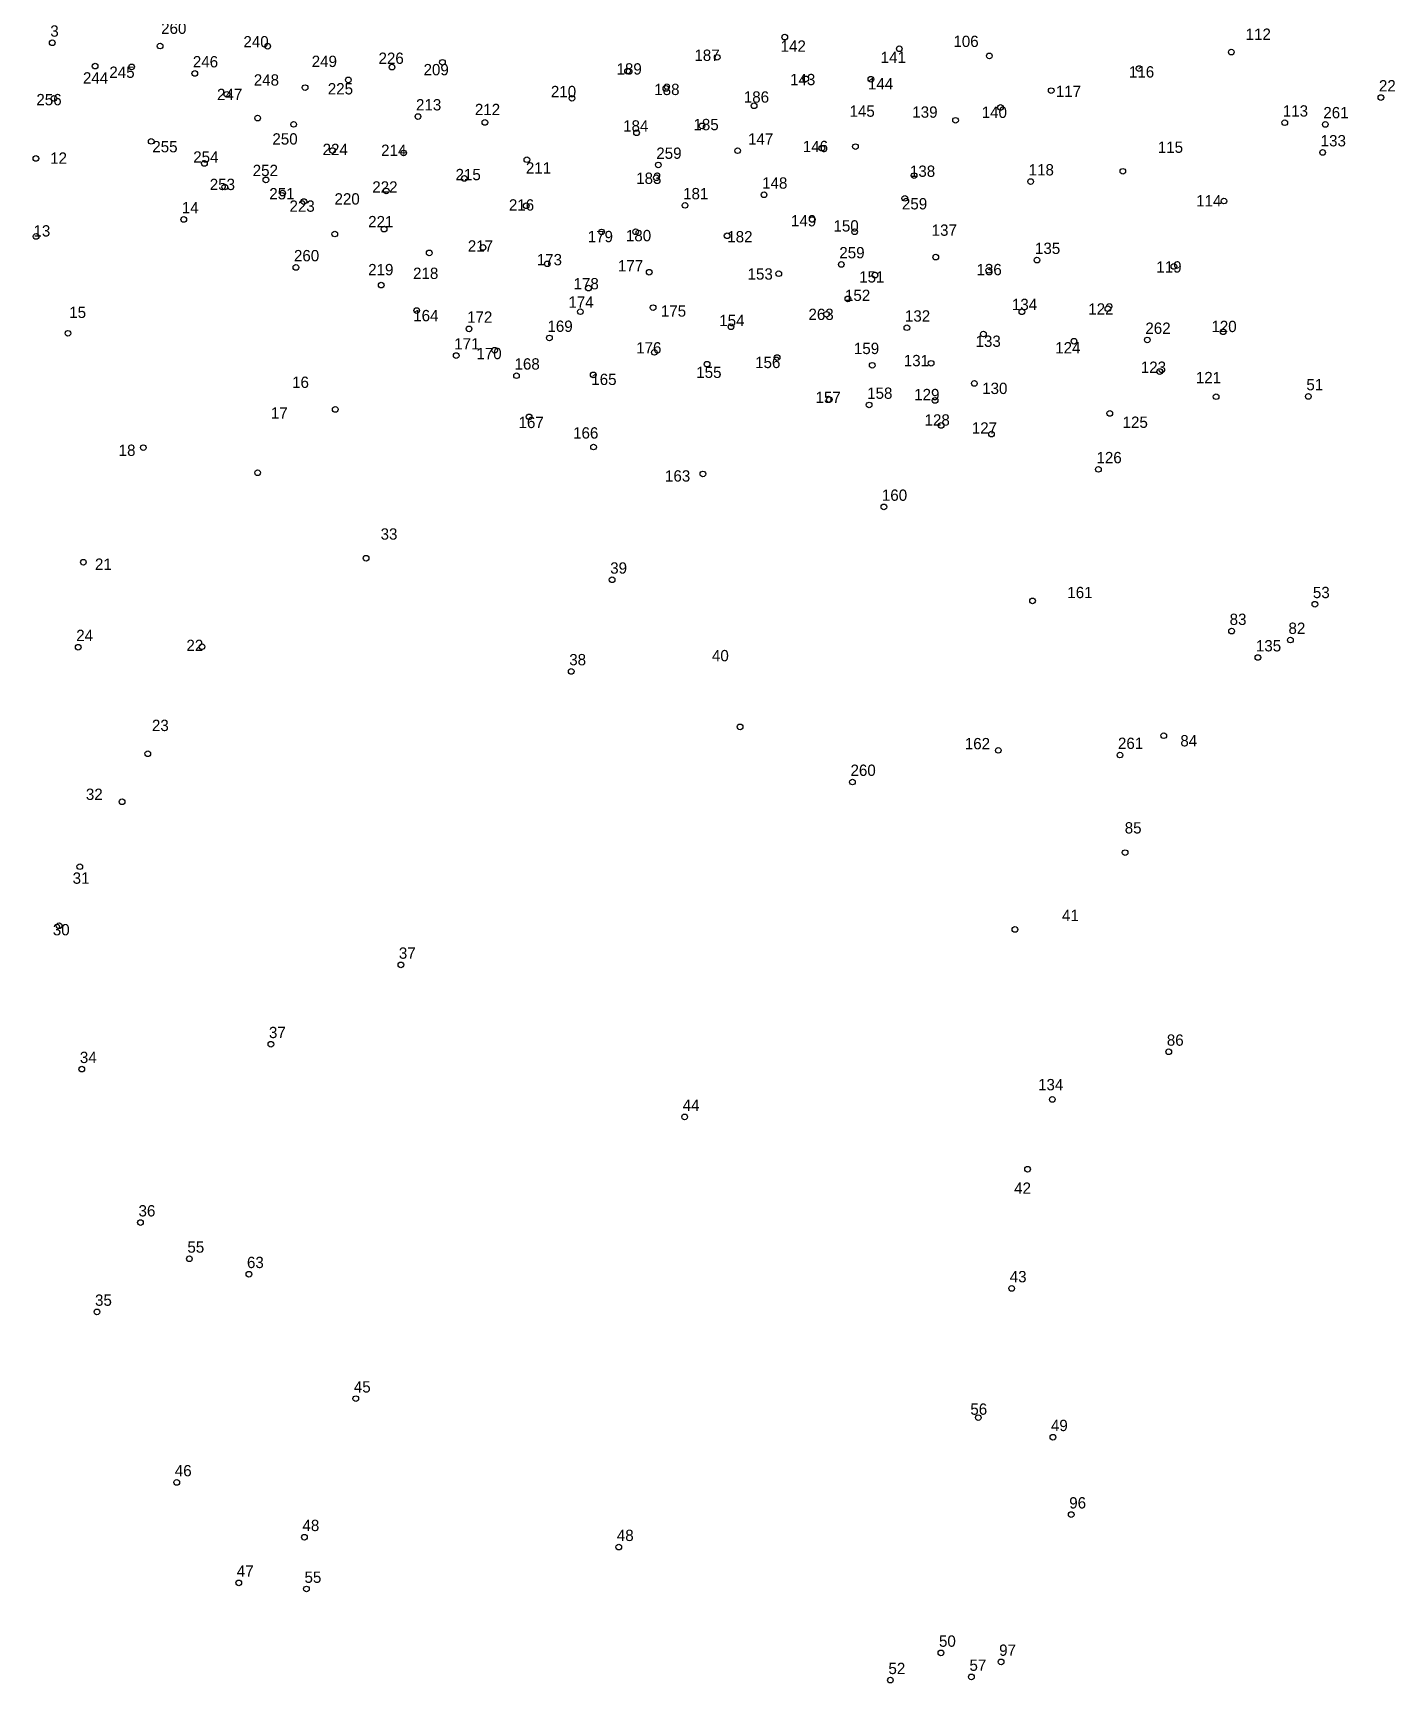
# Model space of a CAD drawing. Extents: x 176571 to 180224, y 250857 to 253450.
# Drawn here: x 179398 to 179879, y 250857 to 251440 of the extents above; entities that cross this region are included whole.
import ezdxf
from ezdxf.enums import TextEntityAlignment as Align

# ---------------------------------------------------------------- set-up
doc = ezdxf.new("R2010")
doc.units = 0
doc.layers.add('1603', color=240, linetype='Continuous')
doc.layers.add('A_POINTS', color=252, linetype='Continuous')
doc.styles.add('HEBTXT', font='hebtxt.shx')

# ---------------------------------------------------------------- blocks, each defined once
blk = doc.blocks.new('1603')
at = {"layer": 'A_POINTS'}
blk.add_circle((0, 0), 0.25, dxfattribs=at)
at = {"style": 'HEBTXT'}
blk.add_attdef('PARCEL_NUM', text='', height=2, dxfattribs=at).set_placement((0, 1), align=Align.CENTER)
at = {"style": 'HEBTXT', "flags": 1}
blk.add_attdef('LOT_NUM', text='', height=2, dxfattribs=at).set_placement((0, -2.5), align=Align.CENTER)

msp = doc.modelspace()

# ---------------------------------------------------------------- block references
at = {"layer": '1603'}
ref = msp.add_blockref('1603', (179404.79, 251436.68), dxfattribs=dict(at, xscale=4, yscale=4, zscale=4))
ref.add_attrib('PARCEL_NUM', '3', (179404.1, 251438.84), dxfattribs={"layer": '0', "height": 4, "style": 'HEBTXT'})
ref = msp.add_blockref('1603', (179442.89, 251435.54), dxfattribs=dict(at, xscale=4, yscale=4, zscale=4))
ref.add_attrib('PARCEL_NUM', '260', (179443.26, 251439.82), dxfattribs={"layer": '0', "height": 4, "style": 'HEBTXT'})
ref = msp.add_blockref('1603', (179821.44, 251433.4), dxfattribs=dict(at, xscale=4, yscale=4, zscale=4))
ref.add_attrib('PARCEL_NUM', '112', (179826.49, 251437.72), dxfattribs={"layer": '0', "height": 4, "style": 'HEBTXT'})
ref = msp.add_blockref('1603', (179480.93, 251435.48), dxfattribs=dict(at, xscale=4, yscale=4, zscale=4))
ref.add_attrib('PARCEL_NUM', '240', (179472.34, 251435.06), dxfattribs={"layer": '0', "height": 4, "style": 'HEBTXT'})
ref = msp.add_blockref('1603', (179663.63, 251438.69), dxfattribs=dict(at, xscale=4, yscale=4, zscale=4))
ref.add_attrib('PARCEL_NUM', '142', (179662.17, 251433.52), dxfattribs={"layer": '0', "height": 4, "style": 'HEBTXT'})
ref = msp.add_blockref('1603', (179704.12, 251434.56), dxfattribs=dict(at, xscale=4, yscale=4, zscale=4))
ref.add_attrib('PARCEL_NUM', '141', (179697.53, 251429.52), dxfattribs={"layer": '0', "height": 4, "style": 'HEBTXT'})
ref = msp.add_blockref('1603', (179735.94, 251432.04), dxfattribs=dict(at, xscale=4, yscale=4, zscale=4))
ref.add_attrib('PARCEL_NUM', '106', (179723.22, 251435.19), dxfattribs={"layer": '0', "height": 4, "style": 'HEBTXT'})
ref = msp.add_blockref('1603', (179419.95, 251428.44), dxfattribs=dict(at, xscale=4, yscale=4, zscale=4))
ref.add_attrib('PARCEL_NUM', '244', (179415.64, 251422.27), dxfattribs={"layer": '0', "height": 4, "style": 'HEBTXT'})
ref = msp.add_blockref('1603', (179432.84, 251428.16), dxfattribs=dict(at, xscale=4, yscale=4, zscale=4))
ref.add_attrib('PARCEL_NUM', '245', (179424.97, 251424.28), dxfattribs={"layer": '0', "height": 4, "style": 'HEBTXT'})
ref = msp.add_blockref('1603', (179455.16, 251425.83), dxfattribs=dict(at, xscale=4, yscale=4, zscale=4))
ref.add_attrib('PARCEL_NUM', '246', (179454.47, 251427.99), dxfattribs={"layer": '0', "height": 4, "style": 'HEBTXT'})
ref = msp.add_blockref('1603', (179494.13, 251420.83), dxfattribs=dict(at, xscale=4, yscale=4, zscale=4))
ref.add_attrib('PARCEL_NUM', '249', (179496.48, 251428.12), dxfattribs={"layer": '0', "height": 4, "style": 'HEBTXT'})
ref = msp.add_blockref('1603', (179524.85, 251428.08), dxfattribs=dict(at, xscale=4, yscale=4, zscale=4))
ref.add_attrib('PARCEL_NUM', '226', (179520.08, 251429.22), dxfattribs={"layer": '0', "height": 4, "style": 'HEBTXT'})
ref = msp.add_blockref('1603', (179542.68, 251429.78), dxfattribs=dict(at, xscale=4, yscale=4, zscale=4))
ref.add_attrib('PARCEL_NUM', '209', (179535.99, 251425.19), dxfattribs={"layer": '0', "height": 4, "style": 'HEBTXT'})
ref = msp.add_blockref('1603', (179608.07, 251426.68), dxfattribs=dict(at, xscale=4, yscale=4, zscale=4))
ref.add_attrib('PARCEL_NUM', '189', (179604.18, 251425.45), dxfattribs={"layer": '0', "height": 4, "style": 'HEBTXT'})
ref = msp.add_blockref('1603', (179639.77, 251431.55), dxfattribs=dict(at, xscale=4, yscale=4, zscale=4))
ref.add_attrib('PARCEL_NUM', '187', (179631.7, 251430.28), dxfattribs={"layer": '0', "height": 4, "style": 'HEBTXT'})
ref = msp.add_blockref('1603', (179477.37, 251410.06), dxfattribs=dict(at, xscale=4, yscale=4, zscale=4))
ref.add_attrib('PARCEL_NUM', '248', (179476, 251421.54), dxfattribs={"layer": '0', "height": 4, "style": 'HEBTXT'})
ref = msp.add_blockref('1603', (179509.42, 251423.55), dxfattribs=dict(at, xscale=4, yscale=4, zscale=4))
ref.add_attrib('PARCEL_NUM', '225', (179502.15, 251418.43), dxfattribs={"layer": '0', "height": 4, "style": 'HEBTXT'})
ref = msp.add_blockref('1603', (179671.07, 251423.93), dxfattribs=dict(at, xscale=4, yscale=4, zscale=4))
ref.add_attrib('PARCEL_NUM', '143', (179665.51, 251421.69), dxfattribs={"layer": '0', "height": 4, "style": 'HEBTXT'})
ref = msp.add_blockref('1603', (179694.07, 251423.82), dxfattribs=dict(at, xscale=4, yscale=4, zscale=4))
ref.add_attrib('PARCEL_NUM', '144', (179693.03, 251420.19), dxfattribs={"layer": '0', "height": 4, "style": 'HEBTXT'})
ref = msp.add_blockref('1603', (179788.86, 251427.56), dxfattribs=dict(at, xscale=4, yscale=4, zscale=4))
ref.add_attrib('PARCEL_NUM', '116', (179785.26, 251424.4), dxfattribs={"layer": '0', "height": 4, "style": 'HEBTXT'})
ref = msp.add_blockref('1603', (179874.28, 251417.32), dxfattribs=dict(at, xscale=4, yscale=4, zscale=4))
ref.add_attrib('PARCEL_NUM', '22', (179873.59, 251419.48), dxfattribs={"layer": '0', "height": 4, "style": 'HEBTXT'})
ref = msp.add_blockref('1603', (179405.39, 251417.04), dxfattribs=dict(at, xscale=4, yscale=4, zscale=4))
ref.add_attrib('PARCEL_NUM', '256', (179399.18, 251414.59), dxfattribs={"layer": '0', "height": 4, "style": 'HEBTXT'})
ref = msp.add_blockref('1603', (179466.5, 251418.47), dxfattribs=dict(at, xscale=4, yscale=4, zscale=4))
ref.add_attrib('PARCEL_NUM', '247', (179463.01, 251416.42), dxfattribs={"layer": '0', "height": 4, "style": 'HEBTXT'})
ref = msp.add_blockref('1603', (179588.45, 251417.05), dxfattribs=dict(at, xscale=4, yscale=4, zscale=4))
ref.add_attrib('PARCEL_NUM', '210', (179580.99, 251417.45), dxfattribs={"layer": '0', "height": 4, "style": 'HEBTXT'})
ref = msp.add_blockref('1603', (179621.64, 251420.54), dxfattribs=dict(at, xscale=4, yscale=4, zscale=4))
ref.add_attrib('PARCEL_NUM', '188', (179617.53, 251418.2), dxfattribs={"layer": '0', "height": 4, "style": 'HEBTXT'})
ref = msp.add_blockref('1603', (179652.79, 251414.4), dxfattribs=dict(at, xscale=4, yscale=4, zscale=4))
ref.add_attrib('PARCEL_NUM', '186', (179649.16, 251415.52), dxfattribs={"layer": '0', "height": 4, "style": 'HEBTXT'})
ref = msp.add_blockref('1603', (179757.79, 251419.76), dxfattribs=dict(at, xscale=4, yscale=4, zscale=4))
ref.add_attrib('PARCEL_NUM', '117', (179759.44, 251417.54), dxfattribs={"layer": '0', "height": 4, "style": 'HEBTXT'})
ref = msp.add_blockref('1603', (179534.03, 251410.61), dxfattribs=dict(at, xscale=4, yscale=4, zscale=4))
ref.add_attrib('PARCEL_NUM', '213', (179533.33, 251412.77), dxfattribs={"layer": '0', "height": 4, "style": 'HEBTXT'})
ref = msp.add_blockref('1603', (179557.67, 251408.53), dxfattribs=dict(at, xscale=4, yscale=4, zscale=4))
ref.add_attrib('PARCEL_NUM', '212', (179554.14, 251411.11), dxfattribs={"layer": '0', "height": 4, "style": 'HEBTXT'})
ref = msp.add_blockref('1603', (179688.63, 251399.98), dxfattribs=dict(at, xscale=4, yscale=4, zscale=4))
ref.add_attrib('PARCEL_NUM', '145', (179686.52, 251410.52), dxfattribs={"layer": '0', "height": 4, "style": 'HEBTXT'})
ref = msp.add_blockref('1603', (179723.99, 251409.27), dxfattribs=dict(at, xscale=4, yscale=4, zscale=4))
ref.add_attrib('PARCEL_NUM', '139', (179708.71, 251410.19), dxfattribs={"layer": '0', "height": 4, "style": 'HEBTXT'})
ref = msp.add_blockref('1603', (179739.85, 251413.81), dxfattribs=dict(at, xscale=4, yscale=4, zscale=4))
ref.add_attrib('PARCEL_NUM', '140', (179733.23, 251410.12), dxfattribs={"layer": '0', "height": 4, "style": 'HEBTXT'})
ref = msp.add_blockref('1603', (179840.31, 251408.43), dxfattribs=dict(at, xscale=4, yscale=4, zscale=4))
ref.add_attrib('PARCEL_NUM', '113', (179839.62, 251410.59), dxfattribs={"layer": '0', "height": 4, "style": 'HEBTXT'})
ref = msp.add_blockref('1603', (179854.64, 251407.83), dxfattribs=dict(at, xscale=4, yscale=4, zscale=4))
ref.add_attrib('PARCEL_NUM', '261', (179853.95, 251409.99), dxfattribs={"layer": '0', "height": 4, "style": 'HEBTXT'})
ref = msp.add_blockref('1603', (179490.09, 251407.85), dxfattribs=dict(at, xscale=4, yscale=4, zscale=4))
ref.add_attrib('PARCEL_NUM', '250', (179482.58, 251400.7), dxfattribs={"layer": '0', "height": 4, "style": 'HEBTXT'})
ref = msp.add_blockref('1603', (179611.28, 251404.85), dxfattribs=dict(at, xscale=4, yscale=4, zscale=4))
ref.add_attrib('PARCEL_NUM', '184', (179606.51, 251405.28), dxfattribs={"layer": '0', "height": 4, "style": 'HEBTXT'})
ref = msp.add_blockref('1603', (179634.4, 251407.29), dxfattribs=dict(at, xscale=4, yscale=4, zscale=4))
ref.add_attrib('PARCEL_NUM', '185', (179631.37, 251405.78), dxfattribs={"layer": '0', "height": 4, "style": 'HEBTXT'})
ref = msp.add_blockref('1603', (179439.75, 251401.83), dxfattribs=dict(at, xscale=4, yscale=4, zscale=4))
ref.add_attrib('PARCEL_NUM', '255', (179440.15, 251397.96), dxfattribs={"layer": '0', "height": 4, "style": 'HEBTXT'})
ref = msp.add_blockref('1603', (179503.81, 251398.59), dxfattribs=dict(at, xscale=4, yscale=4, zscale=4))
ref.add_attrib('PARCEL_NUM', '224', (179500.33, 251396.99), dxfattribs={"layer": '0', "height": 4, "style": 'HEBTXT'})
ref = msp.add_blockref('1603', (179528.96, 251397.73), dxfattribs=dict(at, xscale=4, yscale=4, zscale=4))
ref.add_attrib('PARCEL_NUM', '214', (179520.99, 251396.68), dxfattribs={"layer": '0', "height": 4, "style": 'HEBTXT'})
ref = msp.add_blockref('1603', (179618.94, 251393.49), dxfattribs=dict(at, xscale=4, yscale=4, zscale=4))
ref.add_attrib('PARCEL_NUM', '259', (179618.24, 251395.65), dxfattribs={"layer": '0', "height": 4, "style": 'HEBTXT'})
ref = msp.add_blockref('1603', (179646.99, 251398.53), dxfattribs=dict(at, xscale=4, yscale=4, zscale=4))
ref.add_attrib('PARCEL_NUM', '147', (179650.66, 251400.69), dxfattribs={"layer": '0', "height": 4, "style": 'HEBTXT'})
ref = msp.add_blockref('1603', (179676.76, 251399.43), dxfattribs=dict(at, xscale=4, yscale=4, zscale=4))
ref.add_attrib('PARCEL_NUM', '146', (179670.01, 251398.02), dxfattribs={"layer": '0', "height": 4, "style": 'HEBTXT'})
ref = msp.add_blockref('1603', (179783.1, 251391.24), dxfattribs=dict(at, xscale=4, yscale=4, zscale=4))
ref.add_attrib('PARCEL_NUM', '115', (179795.46, 251397.77), dxfattribs={"layer": '0', "height": 4, "style": 'HEBTXT'})
ref = msp.add_blockref('1603', (179853.7, 251397.9), dxfattribs=dict(at, xscale=4, yscale=4, zscale=4))
ref.add_attrib('PARCEL_NUM', '133', (179853.01, 251400.06), dxfattribs={"layer": '0', "height": 4, "style": 'HEBTXT'})
ref = msp.add_blockref('1603', (179398.99, 251395.79), dxfattribs=dict(at, xscale=4, yscale=4, zscale=4))
ref.add_attrib('PARCEL_NUM', '12', (179404.04, 251393.91), dxfattribs={"layer": '0', "height": 4, "style": 'HEBTXT'})
ref = msp.add_blockref('1603', (179458.56, 251394.04), dxfattribs=dict(at, xscale=4, yscale=4, zscale=4))
ref.add_attrib('PARCEL_NUM', '254', (179454.6, 251394.31), dxfattribs={"layer": '0', "height": 4, "style": 'HEBTXT'})
ref = msp.add_blockref('1603', (179572.51, 251395.35), dxfattribs=dict(at, xscale=4, yscale=4, zscale=4))
ref.add_attrib('PARCEL_NUM', '211', (179572.15, 251390.44), dxfattribs={"layer": '0', "height": 4, "style": 'HEBTXT'})
ref = msp.add_blockref('1603', (179750.52, 251387.62), dxfattribs=dict(at, xscale=4, yscale=4, zscale=4))
ref.add_attrib('PARCEL_NUM', '118', (179749.82, 251389.78), dxfattribs={"layer": '0', "height": 4, "style": 'HEBTXT'})
ref = msp.add_blockref('1603', (179465.76, 251385.7), dxfattribs=dict(at, xscale=4, yscale=4, zscale=4))
ref.add_attrib('PARCEL_NUM', '253', (179460.45, 251384.62), dxfattribs={"layer": '0', "height": 4, "style": 'HEBTXT'})
ref = msp.add_blockref('1603', (179480.29, 251388.21), dxfattribs=dict(at, xscale=4, yscale=4, zscale=4))
ref.add_attrib('PARCEL_NUM', '252', (179475.63, 251389.56), dxfattribs={"layer": '0', "height": 4, "style": 'HEBTXT'})
ref = msp.add_blockref('1603', (179550.42, 251388.72), dxfattribs=dict(at, xscale=4, yscale=4, zscale=4))
ref.add_attrib('PARCEL_NUM', '215', (179547.3, 251388.11), dxfattribs={"layer": '0', "height": 4, "style": 'HEBTXT'})
ref = msp.add_blockref('1603', (179618.27, 251388.97), dxfattribs=dict(at, xscale=4, yscale=4, zscale=4))
ref.add_attrib('PARCEL_NUM', '183', (179611.13, 251386.79), dxfattribs={"layer": '0', "height": 4, "style": 'HEBTXT'})
ref = msp.add_blockref('1603', (179656.32, 251382.94), dxfattribs=dict(at, xscale=4, yscale=4, zscale=4))
ref.add_attrib('PARCEL_NUM', '148', (179655.63, 251385.1), dxfattribs={"layer": '0', "height": 4, "style": 'HEBTXT'})
ref = msp.add_blockref('1603', (179709.35, 251389.71), dxfattribs=dict(at, xscale=4, yscale=4, zscale=4))
ref.add_attrib('PARCEL_NUM', '138', (179707.87, 251389.29), dxfattribs={"layer": '0', "height": 4, "style": 'HEBTXT'})
ref = msp.add_blockref('1603', (179486.23, 251383.53), dxfattribs=dict(at, xscale=4, yscale=4, zscale=4))
ref.add_attrib('PARCEL_NUM', '251', (179481.49, 251381.33), dxfattribs={"layer": '0', "height": 4, "style": 'HEBTXT'})
ref = msp.add_blockref('1603', (179504.63, 251369.08), dxfattribs=dict(at, xscale=4, yscale=4, zscale=4))
ref.add_attrib('PARCEL_NUM', '220', (179504.53, 251379.5), dxfattribs={"layer": '0', "height": 4, "style": 'HEBTXT'})
ref = msp.add_blockref('1603', (179522.82, 251384.29), dxfattribs=dict(at, xscale=4, yscale=4, zscale=4))
ref.add_attrib('PARCEL_NUM', '222', (179517.88, 251383.71), dxfattribs={"layer": '0', "height": 4, "style": 'HEBTXT'})
ref = msp.add_blockref('1603', (179628.4, 251379.2), dxfattribs=dict(at, xscale=4, yscale=4, zscale=4))
ref.add_attrib('PARCEL_NUM', '181', (179627.71, 251381.36), dxfattribs={"layer": '0', "height": 4, "style": 'HEBTXT'})
ref = msp.add_blockref('1603', (179706.06, 251381.68), dxfattribs=dict(at, xscale=4, yscale=4, zscale=4))
ref.add_attrib('PARCEL_NUM', '259', (179705.04, 251377.78), dxfattribs={"layer": '0', "height": 4, "style": 'HEBTXT'})
ref = msp.add_blockref('1603', (179818.83, 251380.75), dxfattribs=dict(at, xscale=4, yscale=4, zscale=4))
ref.add_attrib('PARCEL_NUM', '114', (179809, 251378.83), dxfattribs={"layer": '0', "height": 4, "style": 'HEBTXT'})
ref = msp.add_blockref('1603', (179451.26, 251374.23), dxfattribs=dict(at, xscale=4, yscale=4, zscale=4))
ref.add_attrib('PARCEL_NUM', '14', (179450.57, 251376.39), dxfattribs={"layer": '0', "height": 4, "style": 'HEBTXT'})
ref = msp.add_blockref('1603', (179493.7, 251380.55), dxfattribs=dict(at, xscale=4, yscale=4, zscale=4))
ref.add_attrib('PARCEL_NUM', '223', (179488.62, 251376.94), dxfattribs={"layer": '0', "height": 4, "style": 'HEBTXT'})
ref = msp.add_blockref('1603', (179572.28, 251379.06), dxfattribs=dict(at, xscale=4, yscale=4, zscale=4))
ref.add_attrib('PARCEL_NUM', '216', (179566.15, 251377.36), dxfattribs={"layer": '0', "height": 4, "style": 'HEBTXT'})
ref = msp.add_blockref('1603', (179399.07, 251368.23), dxfattribs=dict(at, xscale=4, yscale=4, zscale=4))
ref.add_attrib('PARCEL_NUM', '13', (179398.15, 251368.19), dxfattribs={"layer": '0', "height": 4, "style": 'HEBTXT'})
ref = msp.add_blockref('1603', (179522.05, 251370.83), dxfattribs=dict(at, xscale=4, yscale=4, zscale=4))
ref.add_attrib('PARCEL_NUM', '221', (179516.42, 251371.46), dxfattribs={"layer": '0', "height": 4, "style": 'HEBTXT'})
ref = msp.add_blockref('1603', (179598.92, 251369.81), dxfattribs=dict(at, xscale=4, yscale=4, zscale=4))
ref.add_attrib('PARCEL_NUM', '179', (179594, 251366.19), dxfattribs={"layer": '0', "height": 4, "style": 'HEBTXT'})
ref = msp.add_blockref('1603', (179610.93, 251369.88), dxfattribs=dict(at, xscale=4, yscale=4, zscale=4))
ref.add_attrib('PARCEL_NUM', '180', (179607.51, 251366.52), dxfattribs={"layer": '0', "height": 4, "style": 'HEBTXT'})
ref = msp.add_blockref('1603', (179673.33, 251374.18), dxfattribs=dict(at, xscale=4, yscale=4, zscale=4))
ref.add_attrib('PARCEL_NUM', '149', (179665.84, 251371.78), dxfattribs={"layer": '0', "height": 4, "style": 'HEBTXT'})
ref = msp.add_blockref('1603', (179688.33, 251369.88), dxfattribs=dict(at, xscale=4, yscale=4, zscale=4))
ref.add_attrib('PARCEL_NUM', '150', (179680.85, 251369.95), dxfattribs={"layer": '0', "height": 4, "style": 'HEBTXT'})
ref = msp.add_blockref('1603', (179716.99, 251360.91), dxfattribs=dict(at, xscale=4, yscale=4, zscale=4))
ref.add_attrib('PARCEL_NUM', '137', (179715.55, 251368.45), dxfattribs={"layer": '0', "height": 4, "style": 'HEBTXT'})
ref = msp.add_blockref('1603', (179557.01, 251364.33), dxfattribs=dict(at, xscale=4, yscale=4, zscale=4))
ref.add_attrib('PARCEL_NUM', '217', (179551.64, 251362.86), dxfattribs={"layer": '0', "height": 4, "style": 'HEBTXT'})
ref = msp.add_blockref('1603', (179643.27, 251368.45), dxfattribs=dict(at, xscale=4, yscale=4, zscale=4))
ref.add_attrib('PARCEL_NUM', '182', (179643.32, 251366.12), dxfattribs={"layer": '0', "height": 4, "style": 'HEBTXT'})
ref = msp.add_blockref('1603', (179683.61, 251358.32), dxfattribs=dict(at, xscale=4, yscale=4, zscale=4))
ref.add_attrib('PARCEL_NUM', '259', (179682.92, 251360.48), dxfattribs={"layer": '0', "height": 4, "style": 'HEBTXT'})
ref = msp.add_blockref('1603', (179752.75, 251359.87), dxfattribs=dict(at, xscale=4, yscale=4, zscale=4))
ref.add_attrib('PARCEL_NUM', '135', (179752.06, 251362.03), dxfattribs={"layer": '0', "height": 4, "style": 'HEBTXT'})
ref = msp.add_blockref('1603', (179490.89, 251357.28), dxfattribs=dict(at, xscale=4, yscale=4, zscale=4))
ref.add_attrib('PARCEL_NUM', '260', (179490.2, 251359.43), dxfattribs={"layer": '0', "height": 4, "style": 'HEBTXT'})
ref = msp.add_blockref('1603', (179538.01, 251362.4), dxfattribs=dict(at, xscale=4, yscale=4, zscale=4))
ref.add_attrib('PARCEL_NUM', '218', (179532.29, 251353.19), dxfattribs={"layer": '0', "height": 4, "style": 'HEBTXT'})
ref = msp.add_blockref('1603', (179579.72, 251358.54), dxfattribs=dict(at, xscale=4, yscale=4, zscale=4))
ref.add_attrib('PARCEL_NUM', '173', (179575.99, 251358.02), dxfattribs={"layer": '0', "height": 4, "style": 'HEBTXT'})
ref = msp.add_blockref('1603', (179615.73, 251355.58), dxfattribs=dict(at, xscale=4, yscale=4, zscale=4))
ref.add_attrib('PARCEL_NUM', '177', (179604.68, 251355.86), dxfattribs={"layer": '0', "height": 4, "style": 'HEBTXT'})
ref = msp.add_blockref('1603', (179801.13, 251357.63), dxfattribs=dict(at, xscale=4, yscale=4, zscale=4))
ref.add_attrib('PARCEL_NUM', '119', (179794.93, 251355.45), dxfattribs={"layer": '0', "height": 4, "style": 'HEBTXT'})
ref = msp.add_blockref('1603', (179521.02, 251351.01), dxfattribs=dict(at, xscale=4, yscale=4, zscale=4))
ref.add_attrib('PARCEL_NUM', '219', (179516.42, 251354.5), dxfattribs={"layer": '0', "height": 4, "style": 'HEBTXT'})
ref = msp.add_blockref('1603', (179594.27, 251349.97), dxfattribs=dict(at, xscale=4, yscale=4, zscale=4))
ref.add_attrib('PARCEL_NUM', '178', (179589, 251349.52), dxfattribs={"layer": '0', "height": 4, "style": 'HEBTXT'})
ref = msp.add_blockref('1603', (179661.51, 251355.06), dxfattribs=dict(at, xscale=4, yscale=4, zscale=4))
ref.add_attrib('PARCEL_NUM', '153', (179650.49, 251352.95), dxfattribs={"layer": '0', "height": 4, "style": 'HEBTXT'})
ref = msp.add_blockref('1603', (179695.54, 251354.54), dxfattribs=dict(at, xscale=4, yscale=4, zscale=4))
ref.add_attrib('PARCEL_NUM', '151', (179689.93, 251351.93), dxfattribs={"layer": '0', "height": 4, "style": 'HEBTXT'})
ref = msp.add_blockref('1603', (179735.74, 251356.23), dxfattribs=dict(at, xscale=4, yscale=4, zscale=4))
ref.add_attrib('PARCEL_NUM', '136', (179731.39, 251354.51), dxfattribs={"layer": '0', "height": 4, "style": 'HEBTXT'})
ref = msp.add_blockref('1603', (179591.4, 251341.62), dxfattribs=dict(at, xscale=4, yscale=4, zscale=4))
ref.add_attrib('PARCEL_NUM', '174', (179587.17, 251343.02), dxfattribs={"layer": '0', "height": 4, "style": 'HEBTXT'})
ref = msp.add_blockref('1603', (179685.96, 251346.13), dxfattribs=dict(at, xscale=4, yscale=4, zscale=4))
ref.add_attrib('PARCEL_NUM', '152', (179684.92, 251345.41), dxfattribs={"layer": '0', "height": 4, "style": 'HEBTXT'})
ref = msp.add_blockref('1603', (179410.35, 251333.97), dxfattribs=dict(at, xscale=4, yscale=4, zscale=4))
ref.add_attrib('PARCEL_NUM', '15', (179410.79, 251339.4), dxfattribs={"layer": '0', "height": 4, "style": 'HEBTXT'})
ref = msp.add_blockref('1603', (179533.58, 251342.03), dxfattribs=dict(at, xscale=4, yscale=4, zscale=4))
ref.add_attrib('PARCEL_NUM', '164', (179532.34, 251338.24), dxfattribs={"layer": '0', "height": 4, "style": 'HEBTXT'})
ref = msp.add_blockref('1603', (179552.06, 251335.54), dxfattribs=dict(at, xscale=4, yscale=4, zscale=4))
ref.add_attrib('PARCEL_NUM', '172', (179551.37, 251337.7), dxfattribs={"layer": '0', "height": 4, "style": 'HEBTXT'})
ref = msp.add_blockref('1603', (179617.1, 251343.06), dxfattribs=dict(at, xscale=4, yscale=4, zscale=4))
ref.add_attrib('PARCEL_NUM', '175', (179619.86, 251339.86), dxfattribs={"layer": '0', "height": 4, "style": 'HEBTXT'})
ref = msp.add_blockref('1603', (179678.4, 251340.7), dxfattribs=dict(at, xscale=4, yscale=4, zscale=4))
ref.add_attrib('PARCEL_NUM', '263', (179672.01, 251338.68), dxfattribs={"layer": '0', "height": 4, "style": 'HEBTXT'})
ref = msp.add_blockref('1603', (179706.79, 251335.96), dxfattribs=dict(at, xscale=4, yscale=4, zscale=4))
ref.add_attrib('PARCEL_NUM', '132', (179706.1, 251338.11), dxfattribs={"layer": '0', "height": 4, "style": 'HEBTXT'})
ref = msp.add_blockref('1603', (179747.43, 251341.6), dxfattribs=dict(at, xscale=4, yscale=4, zscale=4))
ref.add_attrib('PARCEL_NUM', '134', (179743.9, 251342.18), dxfattribs={"layer": '0', "height": 4, "style": 'HEBTXT'})
ref = msp.add_blockref('1603', (179777.81, 251342.67), dxfattribs=dict(at, xscale=4, yscale=4, zscale=4))
ref.add_attrib('PARCEL_NUM', '122', (179770.89, 251340.58), dxfattribs={"layer": '0', "height": 4, "style": 'HEBTXT'})
ref = msp.add_blockref('1603', (179580.47, 251332.32), dxfattribs=dict(at, xscale=4, yscale=4, zscale=4))
ref.add_attrib('PARCEL_NUM', '169', (179579.77, 251334.48), dxfattribs={"layer": '0', "height": 4, "style": 'HEBTXT'})
ref = msp.add_blockref('1603', (179644.63, 251336.28), dxfattribs=dict(at, xscale=4, yscale=4, zscale=4))
ref.add_attrib('PARCEL_NUM', '154', (179640.49, 251336.51), dxfattribs={"layer": '0', "height": 4, "style": 'HEBTXT'})
ref = msp.add_blockref('1603', (179791.75, 251331.62), dxfattribs=dict(at, xscale=4, yscale=4, zscale=4))
ref.add_attrib('PARCEL_NUM', '262', (179791.06, 251333.78), dxfattribs={"layer": '0', "height": 4, "style": 'HEBTXT'})
ref = msp.add_blockref('1603', (179818.55, 251334.5), dxfattribs=dict(at, xscale=4, yscale=4, zscale=4))
ref.add_attrib('PARCEL_NUM', '120', (179814.39, 251334.41), dxfattribs={"layer": '0', "height": 4, "style": 'HEBTXT'})
ref = msp.add_blockref('1603', (179547.53, 251326.1), dxfattribs=dict(at, xscale=4, yscale=4, zscale=4))
ref.add_attrib('PARCEL_NUM', '171', (179546.84, 251328.26), dxfattribs={"layer": '0', "height": 4, "style": 'HEBTXT'})
ref = msp.add_blockref('1603', (179617.56, 251327.24), dxfattribs=dict(at, xscale=4, yscale=4, zscale=4))
ref.add_attrib('PARCEL_NUM', '176', (179611.13, 251326.84), dxfattribs={"layer": '0', "height": 4, "style": 'HEBTXT'})
ref = msp.add_blockref('1603', (179694.56, 251322.67), dxfattribs=dict(at, xscale=4, yscale=4, zscale=4))
ref.add_attrib('PARCEL_NUM', '159', (179688.07, 251326.64), dxfattribs={"layer": '0', "height": 4, "style": 'HEBTXT'})
ref = msp.add_blockref('1603', (179733.83, 251333.73), dxfattribs=dict(at, xscale=4, yscale=4, zscale=4))
ref.add_attrib('PARCEL_NUM', '133', (179731.06, 251329.18), dxfattribs={"layer": '0', "height": 4, "style": 'HEBTXT'})
ref = msp.add_blockref('1603', (179765.85, 251331.18), dxfattribs=dict(at, xscale=4, yscale=4, zscale=4))
ref.add_attrib('PARCEL_NUM', '124', (179759.21, 251326.86), dxfattribs={"layer": '0', "height": 4, "style": 'HEBTXT'})
ref = msp.add_blockref('1603', (179561.14, 251327.99), dxfattribs=dict(at, xscale=4, yscale=4, zscale=4))
ref.add_attrib('PARCEL_NUM', '170', (179554.66, 251324.83), dxfattribs={"layer": '0', "height": 4, "style": 'HEBTXT'})
ref = msp.add_blockref('1603', (179568.84, 251318.99), dxfattribs=dict(at, xscale=4, yscale=4, zscale=4))
ref.add_attrib('PARCEL_NUM', '168', (179568.14, 251321.15), dxfattribs={"layer": '0', "height": 4, "style": 'HEBTXT'})
ref = msp.add_blockref('1603', (179636.19, 251323.07), dxfattribs=dict(at, xscale=4, yscale=4, zscale=4))
ref.add_attrib('PARCEL_NUM', '155', (179632.37, 251318.19), dxfattribs={"layer": '0', "height": 4, "style": 'HEBTXT'})
ref = msp.add_blockref('1603', (179660.95, 251325.39), dxfattribs=dict(at, xscale=4, yscale=4, zscale=4))
ref.add_attrib('PARCEL_NUM', '156', (179653.16, 251321.68), dxfattribs={"layer": '0', "height": 4, "style": 'HEBTXT'})
ref = msp.add_blockref('1603', (179715.36, 251323.38), dxfattribs=dict(at, xscale=4, yscale=4, zscale=4))
ref.add_attrib('PARCEL_NUM', '131', (179705.7, 251322.34), dxfattribs={"layer": '0', "height": 4, "style": 'HEBTXT'})
ref = msp.add_blockref('1603', (179796.15, 251320.47), dxfattribs=dict(at, xscale=4, yscale=4, zscale=4))
ref.add_attrib('PARCEL_NUM', '123', (179789.44, 251319.99), dxfattribs={"layer": '0', "height": 4, "style": 'HEBTXT'})
ref = msp.add_blockref('1603', (179504.79, 251307.08), dxfattribs=dict(at, xscale=4, yscale=4, zscale=4))
ref.add_attrib('PARCEL_NUM', '16', (179489.54, 251314.66), dxfattribs={"layer": '0', "height": 4, "style": 'HEBTXT'})
ref = msp.add_blockref('1603', (179595.97, 251319.28), dxfattribs=dict(at, xscale=4, yscale=4, zscale=4))
ref.add_attrib('PARCEL_NUM', '165', (179595.27, 251315.7), dxfattribs={"layer": '0', "height": 4, "style": 'HEBTXT'})
ref = msp.add_blockref('1603', (179816.07, 251311.56), dxfattribs=dict(at, xscale=4, yscale=4, zscale=4))
ref.add_attrib('PARCEL_NUM', '121', (179808.9, 251316.33), dxfattribs={"layer": '0', "height": 4, "style": 'HEBTXT'})
ref = msp.add_blockref('1603', (179848.65, 251311.67), dxfattribs=dict(at, xscale=4, yscale=4, zscale=4))
ref.add_attrib('PARCEL_NUM', '51', (179847.96, 251313.83), dxfattribs={"layer": '0', "height": 4, "style": 'HEBTXT'})
ref = msp.add_blockref('1603', (179679.39, 251310.54), dxfattribs=dict(at, xscale=4, yscale=4, zscale=4))
ref.add_attrib('PARCEL_NUM', '157', (179674.51, 251309.34), dxfattribs={"layer": '0', "height": 4, "style": 'HEBTXT'})
ref = msp.add_blockref('1603', (179693.44, 251308.65), dxfattribs=dict(at, xscale=4, yscale=4, zscale=4))
ref.add_attrib('PARCEL_NUM', '158', (179692.75, 251310.81), dxfattribs={"layer": '0', "height": 4, "style": 'HEBTXT'})
ref = msp.add_blockref('1603', (179716.76, 251310.25), dxfattribs=dict(at, xscale=4, yscale=4, zscale=4))
ref.add_attrib('PARCEL_NUM', '129', (179709.37, 251310.34), dxfattribs={"layer": '0', "height": 4, "style": 'HEBTXT'})
ref = msp.add_blockref('1603', (179730.64, 251316.27), dxfattribs=dict(at, xscale=4, yscale=4, zscale=4))
ref.add_attrib('PARCEL_NUM', '130', (179733.39, 251312.51), dxfattribs={"layer": '0', "height": 4, "style": 'HEBTXT'})
ref = msp.add_blockref('1603', (179477.36, 251284.68), dxfattribs=dict(at, xscale=4, yscale=4, zscale=4))
ref.add_attrib('PARCEL_NUM', '17', (179482.04, 251303.8), dxfattribs={"layer": '0', "height": 4, "style": 'HEBTXT'})
ref = msp.add_blockref('1603', (179778.49, 251305.66), dxfattribs=dict(at, xscale=4, yscale=4, zscale=4))
ref.add_attrib('PARCEL_NUM', '125', (179783.02, 251300.55), dxfattribs={"layer": '0', "height": 4, "style": 'HEBTXT'})
ref = msp.add_blockref('1603', (179573.3, 251304.43), dxfattribs=dict(at, xscale=4, yscale=4, zscale=4))
ref.add_attrib('PARCEL_NUM', '167', (179569.55, 251300.48), dxfattribs={"layer": '0', "height": 4, "style": 'HEBTXT'})
ref = msp.add_blockref('1603', (179596.06, 251293.77), dxfattribs=dict(at, xscale=4, yscale=4, zscale=4))
ref.add_attrib('PARCEL_NUM', '166', (179588.84, 251296.76), dxfattribs={"layer": '0', "height": 4, "style": 'HEBTXT'})
ref = msp.add_blockref('1603', (179718.9, 251301.39), dxfattribs=dict(at, xscale=4, yscale=4, zscale=4))
ref.add_attrib('PARCEL_NUM', '128', (179713.04, 251301.34), dxfattribs={"layer": '0', "height": 4, "style": 'HEBTXT'})
ref = msp.add_blockref('1603', (179736.69, 251298.35), dxfattribs=dict(at, xscale=4, yscale=4, zscale=4))
ref.add_attrib('PARCEL_NUM', '127', (179729.72, 251298.51), dxfattribs={"layer": '0', "height": 4, "style": 'HEBTXT'})
ref = msp.add_blockref('1603', (179436.97, 251293.57), dxfattribs=dict(at, xscale=4, yscale=4, zscale=4))
ref.add_attrib('PARCEL_NUM', '18', (179428.26, 251290.64), dxfattribs={"layer": '0', "height": 4, "style": 'HEBTXT'})
ref = msp.add_blockref('1603', (179774.47, 251285.88), dxfattribs=dict(at, xscale=4, yscale=4, zscale=4))
ref.add_attrib('PARCEL_NUM', '126', (179773.78, 251288.04), dxfattribs={"layer": '0', "height": 4, "style": 'HEBTXT'})
ref = msp.add_blockref('1603', (179634.71, 251284.25), dxfattribs=dict(at, xscale=4, yscale=4, zscale=4))
ref.add_attrib('PARCEL_NUM', '163', (179621.32, 251281.56), dxfattribs={"layer": '0', "height": 4, "style": 'HEBTXT'})
ref = msp.add_blockref('1603', (179698.65, 251272.6), dxfattribs=dict(at, xscale=4, yscale=4, zscale=4))
ref.add_attrib('PARCEL_NUM', '160', (179697.96, 251274.76), dxfattribs={"layer": '0', "height": 4, "style": 'HEBTXT'})
ref = msp.add_blockref('1603', (179515.69, 251254.47), dxfattribs=dict(at, xscale=4, yscale=4, zscale=4))
ref.add_attrib('PARCEL_NUM', '33', (179520.81, 251261.03), dxfattribs={"layer": '0', "height": 4, "style": 'HEBTXT'})
ref = msp.add_blockref('1603', (179415.79, 251253.05), dxfattribs=dict(at, xscale=4, yscale=4, zscale=4))
ref.add_attrib('PARCEL_NUM', '21', (179419.88, 251250.36), dxfattribs={"layer": '0', "height": 4, "style": 'HEBTXT'})
ref = msp.add_blockref('1603', (179602.64, 251246.85), dxfattribs=dict(at, xscale=4, yscale=4, zscale=4))
ref.add_attrib('PARCEL_NUM', '39', (179601.95, 251249.01), dxfattribs={"layer": '0', "height": 4, "style": 'HEBTXT'})
ref = msp.add_blockref('1603', (179751.19, 251239.38), dxfattribs=dict(at, xscale=4, yscale=4, zscale=4))
ref.add_attrib('PARCEL_NUM', '161', (179763.48, 251240.35), dxfattribs={"layer": '0', "height": 4, "style": 'HEBTXT'})
ref = msp.add_blockref('1603', (179850.95, 251238.19), dxfattribs=dict(at, xscale=4, yscale=4, zscale=4))
ref.add_attrib('PARCEL_NUM', '53', (179850.26, 251240.35), dxfattribs={"layer": '0', "height": 4, "style": 'HEBTXT'})
ref = msp.add_blockref('1603', (179821.53, 251228.71), dxfattribs=dict(at, xscale=4, yscale=4, zscale=4))
ref.add_attrib('PARCEL_NUM', '83', (179820.84, 251230.87), dxfattribs={"layer": '0', "height": 4, "style": 'HEBTXT'})
ref = msp.add_blockref('1603', (179842.32, 251225.55), dxfattribs=dict(at, xscale=4, yscale=4, zscale=4))
ref.add_attrib('PARCEL_NUM', '82', (179841.63, 251227.71), dxfattribs={"layer": '0', "height": 4, "style": 'HEBTXT'})
ref = msp.add_blockref('1603', (179413.96, 251223.02), dxfattribs=dict(at, xscale=4, yscale=4, zscale=4))
ref.add_attrib('PARCEL_NUM', '24', (179413.26, 251225.17), dxfattribs={"layer": '0', "height": 4, "style": 'HEBTXT'})
ref = msp.add_blockref('1603', (179457.71, 251223.18), dxfattribs=dict(at, xscale=4, yscale=4, zscale=4))
ref.add_attrib('PARCEL_NUM', '22', (179452.2, 251221.65), dxfattribs={"layer": '0', "height": 4, "style": 'HEBTXT'})
ref = msp.add_blockref('1603', (179830.82, 251219.37), dxfattribs=dict(at, xscale=4, yscale=4, zscale=4))
ref.add_attrib('PARCEL_NUM', '135', (179830.13, 251221.52), dxfattribs={"layer": '0', "height": 4, "style": 'HEBTXT'})
ref = msp.add_blockref('1603', (179588.17, 251214.45), dxfattribs=dict(at, xscale=4, yscale=4, zscale=4))
ref.add_attrib('PARCEL_NUM', '38', (179587.48, 251216.61), dxfattribs={"layer": '0', "height": 4, "style": 'HEBTXT'})
ref = msp.add_blockref('1603', (179647.85, 251194.85), dxfattribs=dict(at, xscale=4, yscale=4, zscale=4))
ref.add_attrib('PARCEL_NUM', '40', (179637.91, 251218.03), dxfattribs={"layer": '0', "height": 4, "style": 'HEBTXT'})
ref = msp.add_blockref('1603', (179438.55, 251185.35), dxfattribs=dict(at, xscale=4, yscale=4, zscale=4))
ref.add_attrib('PARCEL_NUM', '23', (179440.02, 251193.36), dxfattribs={"layer": '0', "height": 4, "style": 'HEBTXT'})
ref = msp.add_blockref('1603', (179739.09, 251186.54), dxfattribs=dict(at, xscale=4, yscale=4, zscale=4))
ref.add_attrib('PARCEL_NUM', '162', (179727.26, 251186.92), dxfattribs={"layer": '0', "height": 4, "style": 'HEBTXT'})
ref = msp.add_blockref('1603', (179782.08, 251184.89), dxfattribs=dict(at, xscale=4, yscale=4, zscale=4))
ref.add_attrib('PARCEL_NUM', '261', (179781.38, 251187.04), dxfattribs={"layer": '0', "height": 4, "style": 'HEBTXT'})
ref = msp.add_blockref('1603', (179797.56, 251191.73), dxfattribs=dict(at, xscale=4, yscale=4, zscale=4))
ref.add_attrib('PARCEL_NUM', '84', (179803.41, 251187.93), dxfattribs={"layer": '0', "height": 4, "style": 'HEBTXT'})
ref = msp.add_blockref('1603', (179687.56, 251175.35), dxfattribs=dict(at, xscale=4, yscale=4, zscale=4))
ref.add_attrib('PARCEL_NUM', '260', (179686.87, 251177.51), dxfattribs={"layer": '0', "height": 4, "style": 'HEBTXT'})
ref = msp.add_blockref('1603', (179429.47, 251168.36), dxfattribs=dict(at, xscale=4, yscale=4, zscale=4))
ref.add_attrib('PARCEL_NUM', '32', (179416.67, 251169.01), dxfattribs={"layer": '0', "height": 4, "style": 'HEBTXT'})
ref = msp.add_blockref('1603', (179783.92, 251150.39), dxfattribs=dict(at, xscale=4, yscale=4, zscale=4))
ref.add_attrib('PARCEL_NUM', '85', (179783.77, 251157.15), dxfattribs={"layer": '0', "height": 4, "style": 'HEBTXT'})
ref = msp.add_blockref('1603', (179414.52, 251145.41), dxfattribs=dict(at, xscale=4, yscale=4, zscale=4))
ref.add_attrib('PARCEL_NUM', '31', (179411.99, 251139.38), dxfattribs={"layer": '0', "height": 4, "style": 'HEBTXT'})
ref = msp.add_blockref('1603', (179407.2, 251124.54), dxfattribs=dict(at, xscale=4, yscale=4, zscale=4))
ref.add_attrib('PARCEL_NUM', '30', (179404.99, 251121.15), dxfattribs={"layer": '0', "height": 4, "style": 'HEBTXT'})
ref = msp.add_blockref('1603', (179744.97, 251123.23), dxfattribs=dict(at, xscale=4, yscale=4, zscale=4))
ref.add_attrib('PARCEL_NUM', '41', (179761.59, 251126.19), dxfattribs={"layer": '0', "height": 4, "style": 'HEBTXT'})
ref = msp.add_blockref('1603', (179527.97, 251110.71), dxfattribs=dict(at, xscale=4, yscale=4, zscale=4))
ref.add_attrib('PARCEL_NUM', '37', (179527.27, 251112.87), dxfattribs={"layer": '0', "height": 4, "style": 'HEBTXT'})
ref = msp.add_blockref('1603', (179482.05, 251082.65), dxfattribs=dict(at, xscale=4, yscale=4, zscale=4))
ref.add_attrib('PARCEL_NUM', '37', (179481.36, 251084.81), dxfattribs={"layer": '0', "height": 4, "style": 'HEBTXT'})
ref = msp.add_blockref('1603', (179799.33, 251079.97), dxfattribs=dict(at, xscale=4, yscale=4, zscale=4))
ref.add_attrib('PARCEL_NUM', '86', (179798.64, 251082.12), dxfattribs={"layer": '0', "height": 4, "style": 'HEBTXT'})
ref = msp.add_blockref('1603', (179415.24, 251073.84), dxfattribs=dict(at, xscale=4, yscale=4, zscale=4))
ref.add_attrib('PARCEL_NUM', '34', (179414.55, 251076), dxfattribs={"layer": '0', "height": 4, "style": 'HEBTXT'})
ref = msp.add_blockref('1603', (179758.17, 251063.14), dxfattribs=dict(at, xscale=4, yscale=4, zscale=4))
ref.add_attrib('PARCEL_NUM', '134', (179753.14, 251066.37), dxfattribs={"layer": '0', "height": 4, "style": 'HEBTXT'})
ref = msp.add_blockref('1603', (179628.25, 251056.95), dxfattribs=dict(at, xscale=4, yscale=4, zscale=4))
ref.add_attrib('PARCEL_NUM', '44', (179627.56, 251059.1), dxfattribs={"layer": '0', "height": 4, "style": 'HEBTXT'})
ref = msp.add_blockref('1603', (179749.45, 251038.47), dxfattribs=dict(at, xscale=4, yscale=4, zscale=4))
ref.add_attrib('PARCEL_NUM', '42', (179744.69, 251029.78), dxfattribs={"layer": '0', "height": 4, "style": 'HEBTXT'})
ref = msp.add_blockref('1603', (179435.97, 251019.61), dxfattribs=dict(at, xscale=4, yscale=4, zscale=4))
ref.add_attrib('PARCEL_NUM', '36', (179435.27, 251021.77), dxfattribs={"layer": '0', "height": 4, "style": 'HEBTXT'})
ref = msp.add_blockref('1603', (179453.24, 251006.8), dxfattribs=dict(at, xscale=4, yscale=4, zscale=4))
ref.add_attrib('PARCEL_NUM', '55', (179452.55, 251008.96), dxfattribs={"layer": '0', "height": 4, "style": 'HEBTXT'})
ref = msp.add_blockref('1603', (179474.29, 251001.35), dxfattribs=dict(at, xscale=4, yscale=4, zscale=4))
ref.add_attrib('PARCEL_NUM', '63', (179473.6, 251003.51), dxfattribs={"layer": '0', "height": 4, "style": 'HEBTXT'})
ref = msp.add_blockref('1603', (179743.82, 250996.33), dxfattribs=dict(at, xscale=4, yscale=4, zscale=4))
ref.add_attrib('PARCEL_NUM', '43', (179743.13, 250998.49), dxfattribs={"layer": '0', "height": 4, "style": 'HEBTXT'})
ref = msp.add_blockref('1603', (179420.6, 250988.02), dxfattribs=dict(at, xscale=4, yscale=4, zscale=4))
ref.add_attrib('PARCEL_NUM', '35', (179419.91, 250990.18), dxfattribs={"layer": '0', "height": 4, "style": 'HEBTXT'})
ref = msp.add_blockref('1603', (179512.06, 250957.37), dxfattribs=dict(at, xscale=4, yscale=4, zscale=4))
ref.add_attrib('PARCEL_NUM', '45', (179511.36, 250959.53), dxfattribs={"layer": '0', "height": 4, "style": 'HEBTXT'})
ref = msp.add_blockref('1603', (179732.03, 250950.65), dxfattribs=dict(at, xscale=4, yscale=4, zscale=4))
ref.add_attrib('PARCEL_NUM', '56', (179729.22, 250951.66), dxfattribs={"layer": '0', "height": 4, "style": 'HEBTXT'})
ref = msp.add_blockref('1603', (179758.39, 250943.73), dxfattribs=dict(at, xscale=4, yscale=4, zscale=4))
ref.add_attrib('PARCEL_NUM', '49', (179757.69, 250945.89), dxfattribs={"layer": '0', "height": 4, "style": 'HEBTXT'})
ref = msp.add_blockref('1603', (179448.79, 250927.74), dxfattribs=dict(at, xscale=4, yscale=4, zscale=4))
ref.add_attrib('PARCEL_NUM', '46', (179448.1, 250929.9), dxfattribs={"layer": '0', "height": 4, "style": 'HEBTXT'})
ref = msp.add_blockref('1603', (179764.85, 250916.37), dxfattribs=dict(at, xscale=4, yscale=4, zscale=4))
ref.add_attrib('PARCEL_NUM', '96', (179764.16, 250918.53), dxfattribs={"layer": '0', "height": 4, "style": 'HEBTXT'})
ref = msp.add_blockref('1603', (179493.89, 250908.37), dxfattribs=dict(at, xscale=4, yscale=4, zscale=4))
ref.add_attrib('PARCEL_NUM', '48', (179493.2, 250910.53), dxfattribs={"layer": '0', "height": 4, "style": 'HEBTXT'})
ref = msp.add_blockref('1603', (179604.98, 250904.88), dxfattribs=dict(at, xscale=4, yscale=4, zscale=4))
ref.add_attrib('PARCEL_NUM', '48', (179604.29, 250907.03), dxfattribs={"layer": '0', "height": 4, "style": 'HEBTXT'})
ref = msp.add_blockref('1603', (179470.7, 250892.23), dxfattribs=dict(at, xscale=4, yscale=4, zscale=4))
ref.add_attrib('PARCEL_NUM', '47', (179470.01, 250894.39), dxfattribs={"layer": '0', "height": 4, "style": 'HEBTXT'})
ref = msp.add_blockref('1603', (179494.62, 250890.08), dxfattribs=dict(at, xscale=4, yscale=4, zscale=4))
ref.add_attrib('PARCEL_NUM', '55', (179493.93, 250892.24), dxfattribs={"layer": '0', "height": 4, "style": 'HEBTXT'})
ref = msp.add_blockref('1603', (179718.82, 250867.49), dxfattribs=dict(at, xscale=4, yscale=4, zscale=4))
ref.add_attrib('PARCEL_NUM', '50', (179718.13, 250869.65), dxfattribs={"layer": '0', "height": 4, "style": 'HEBTXT'})
ref = msp.add_blockref('1603', (179740.08, 250864.29), dxfattribs=dict(at, xscale=4, yscale=4, zscale=4))
ref.add_attrib('PARCEL_NUM', '97', (179739.39, 250866.44), dxfattribs={"layer": '0', "height": 4, "style": 'HEBTXT'})
ref = msp.add_blockref('1603', (179700.96, 250857.84), dxfattribs=dict(at, xscale=4, yscale=4, zscale=4))
ref.add_attrib('PARCEL_NUM', '52', (179700.27, 250859.99), dxfattribs={"layer": '0', "height": 4, "style": 'HEBTXT'})
ref = msp.add_blockref('1603', (179729.6, 250858.98), dxfattribs=dict(at, xscale=4, yscale=4, zscale=4))
ref.add_attrib('PARCEL_NUM', '57', (179728.91, 250861.14), dxfattribs={"layer": '0', "height": 4, "style": 'HEBTXT'})

doc.saveas('drawing.dxf')
